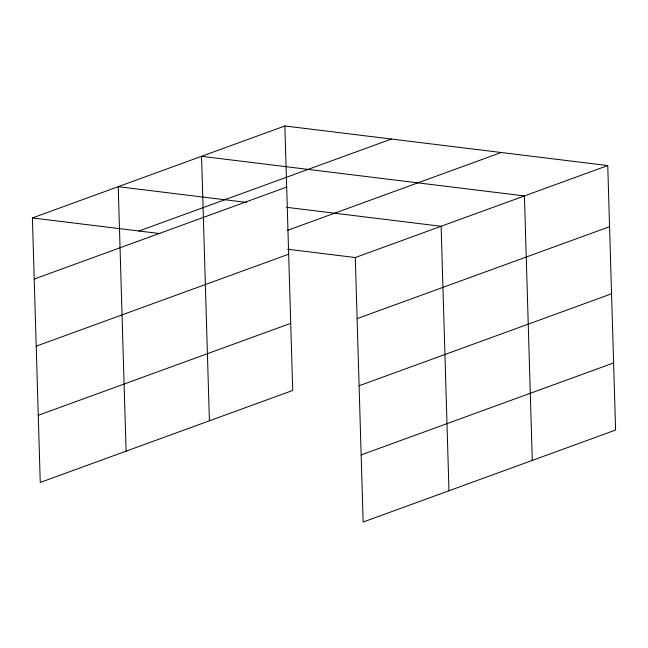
<?xml version="1.0" encoding="UTF-8"?>
<svg xmlns="http://www.w3.org/2000/svg" width="648" height="648" viewBox="0 0 648 648"><rect width="100%" height="100%" fill="white"/><g stroke="black" fill="none" stroke-linecap="round" stroke-linejoin="round"><path stroke-width="0.97" d="M284.861 125.971L292.71 390.461L40.249 482.428L32.4 217.939L284.861 125.971L607.751 165.572L615.6 430.061L363.139 522.029L355.29 257.54L607.751 165.572M138.956 231.004L391.416 139.045M34.214 279.045L286.675 187.086M287.404 230.38L501.196 152.507M36.207 346.162L288.668 254.202M38.256 415.311L290.725 323.344M357.097 318.646L609.566 226.687M359.089 385.763L611.558 293.795M361.147 454.912L613.607 362.945M246.75 202.435L118.236 186.673L126.085 451.162M286.667 207.328L441.126 226.274L448.975 490.755M32.4 217.939L159.91 233.58M287.574 249.229L355.29 257.54M532.283 460.412L524.435 195.923L201.552 156.322L209.401 420.811"/></g></svg>
